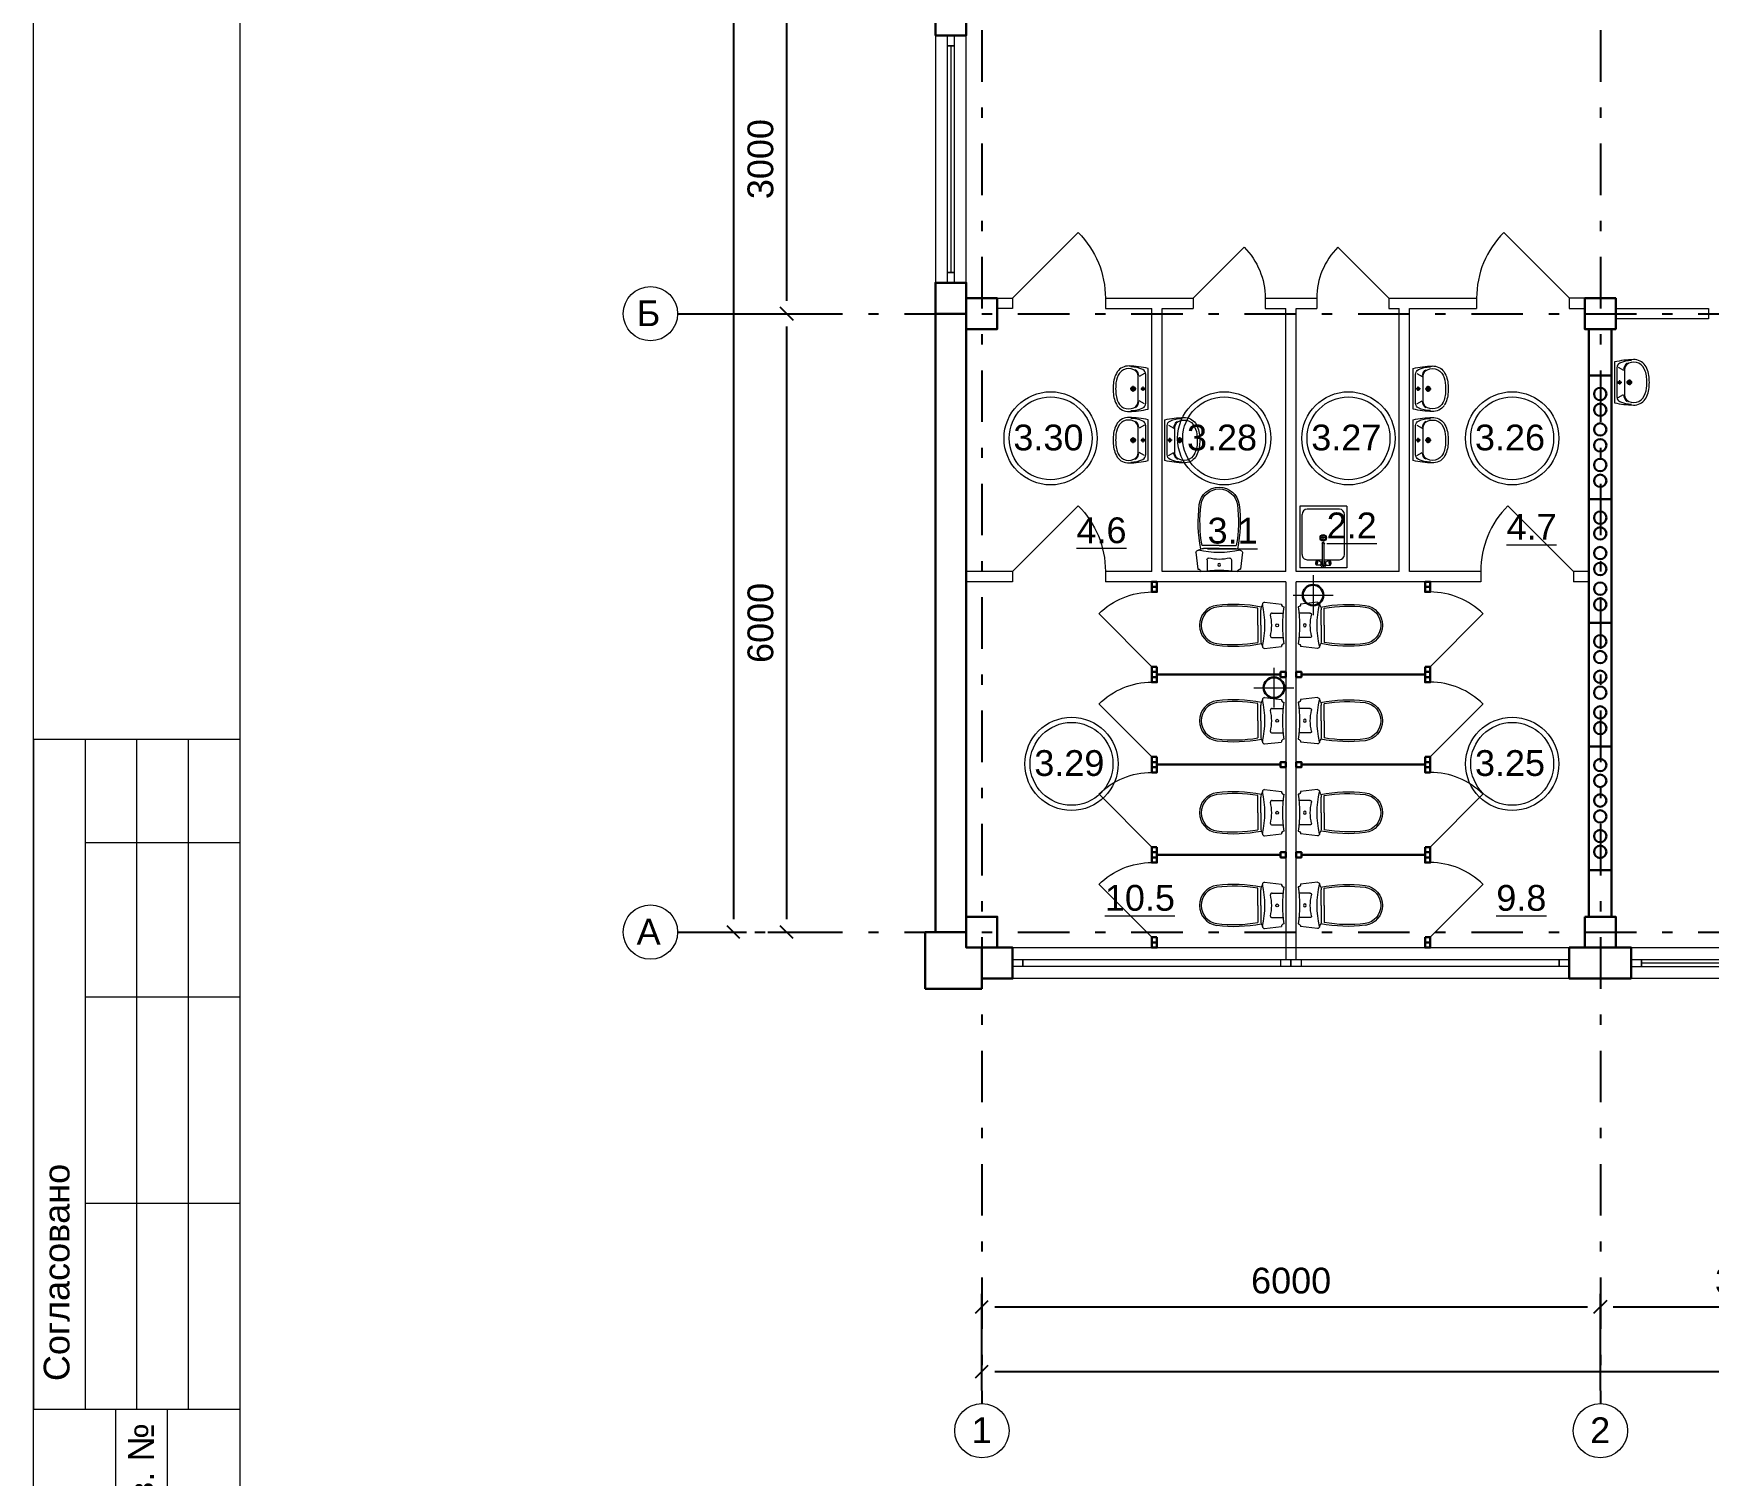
# Model space of a CAD drawing. Header units: metres. Extents: x -306 to 273, y -329 to 512.
# Drawn here: x 183.83 to 200.08, y 383.51 to 397.5 of the extents above; entities that cross this region are included whole.
import ezdxf
from ezdxf.enums import TextEntityAlignment as Align

# ---------------------------------------------------------------- set-up
doc = ezdxf.new("R2010")
doc.units = ezdxf.units.M
doc.header["$MEASUREMENT"] = 0
doc.linetypes.add('( Dashdot )', pattern=[1.001, 0.5, -0.25, 0.001, -0.25])
doc.linetypes.add('DGN Style 4', pattern=[17.066964, 8.528152, -4.264076, 0.01066, -4.264076])
doc.layers.get('DEFPOINTS').update_dxf_attribs({"lineweight": 0})
doc.layers.add('Level 50', color=7, linetype='Continuous', lineweight=0)
doc.layers.add('Level 63', color=7, linetype='Continuous', lineweight=0)
doc.styles.add('Standard_0', font='arial.ttf')
doc.styles.add('Style-Arial', font='arial.ttf')
doc.dimstyles.get("Standard").update_dxf_attribs({"dimtxt": 0.00018, "dimasz": 0.00018, "dimexe": 0.0002, "dimexo": 0.0625, "dimgap": 9e-05, "dimtad": 0, "dimtih": 1, "dimtoh": 1, "dimdec": 4, "dimlfac": 1000, "dimzin": 0, "dimdsep": 46, "dimtxsty": 'Standard_0', "dimcen": 9e-05, "dimadec": 0, "dimazin": 0, "dimtfac": 1, "dimtdec": 4, "dimtofl": 0, "dimtmove": 0, "dimatfit": 0, "dimfxl": 0.01, "dimfxlon": 1, "dimtolj": 1, "dimtzin": 0, "dimarcsym": 0})

# ---------------------------------------------------------------- blocks, each defined once
blk = doc.blocks.new('*U1655')
at = {"color": 7, "linetype": 'Continuous', "lineweight": 30, "flags": 128}
blk.add_lwpolyline([(-0.11, -0.6), (-0.11, 0.6), (0.11, 0.6), (0.11, -0.6), (-0.11, -0.6)], close=True, dxfattribs=at)
at = {"color": 7, "linetype": 'Continuous', "lineweight": 30}
for centre in [(0, 0.421), (0, 0.268), (0, 0.077), (0, -0.077), (0, -0.268), (0, -0.421)]:
    blk.add_circle(centre, 0.06, dxfattribs=at)
blk = doc.blocks.new('*U1657')
at = {"color": 7, "linetype": 'Continuous', "lineweight": 0}
blk.add_line((1.25, 0.001), (-1.25, -0.001), dxfattribs=at)
at = {"color": 7, "linetype": 'Continuous', "lineweight": 13, "flags": 128}
for points in [[(-1.35, 0.034), (-1.25, 0.034), (-1.25, -0.036), (-1.35, -0.036), (-1.35, 0.034)], [(1.25, 0.036), (1.35, 0.036), (1.35, -0.034), (1.25, -0.034), (1.25, 0.036)]]:
    blk.add_lwpolyline(points, close=True, dxfattribs=at)
at = {"color": 7, "linetype": 'Continuous', "lineweight": 0, "flags": 128}
blk.add_lwpolyline([(-1.25, 0.034), (1.25, 0.036), (1.25, -0.034), (-1.25, -0.036), (-1.25, 0.034)], close=True, dxfattribs=at)
blk = doc.blocks.new('_Oblique-1')
at = {"color": 0, "linetype": 'ByBlock', "lineweight": -2}
blk.add_line((0.5, 0.5), (-0.5, -0.5), dxfattribs=at)
blk = doc.blocks.new('*D2302')
at = {"color": 0, "linetype": 'Continuous', "lineweight": -2, "transparency": 16777216}
for p, q in [((193.031, 384.331), (193.031, 384.642)), ((259.031, 384.331), (259.031, 384.642)), ((193.156, 384.517), (258.906, 384.517))]:
    blk.add_line(p, q, dxfattribs=at)
at = {"layer": 'DEFPOINTS', "color": 0, "linetype": 'Continuous', "lineweight": 0, "transparency": 16777216}
for p in [(259.031, 384.517), (193.031, 384.206), (259.031, 384.206)]:
    blk.add_point(p, dxfattribs=at)
at = {"color": 0, "linetype": 'Continuous', "lineweight": -2, "transparency": 16777216, "xscale": 0.125, "yscale": 0.125, "zscale": 0.125, "rotation": 180}
blk.add_blockref('_Oblique-1', (193.031, 384.517), dxfattribs=at)
at = {"color": 0, "linetype": 'Continuous', "lineweight": -2, "transparency": 16777216, "xscale": 0.125, "yscale": 0.125, "zscale": 0.125}
blk.add_blockref('_Oblique-1', (259.031, 384.517), dxfattribs=at)
at = {"color": 0, "linetype": 'Continuous', "lineweight": 0, "transparency": 16777216, "insert": (226.031, 384.769), "char_height": 0.25, "attachment_point": 5, "style": 'Style-Arial'}
blk.add_mtext('\\A1;66000', dxfattribs=at)
blk = doc.blocks.new('*D2304')
at = {"color": 0, "linetype": 'Continuous', "lineweight": -2, "transparency": 16777216}
for p, q in [((190.205, 430.779), (190.747, 430.779)), ((190.622, 430.654), (190.622, 388.904)), ((190.205, 388.779), (190.747, 388.779))]:
    blk.add_line(p, q, dxfattribs=at)
at = {"layer": 'DEFPOINTS', "color": 0, "linetype": 'Continuous', "lineweight": 0, "transparency": 16777216}
for p in [(190.08, 430.779), (190.08, 388.779), (190.622, 388.779)]:
    blk.add_point(p, dxfattribs=at)
at = {"color": 0, "linetype": 'Continuous', "lineweight": -2, "transparency": 16777216, "xscale": 0.125, "yscale": 0.125, "zscale": 0.125}
for p, rotation in [((190.622, 430.779), 90), ((190.622, 388.779), 270)]:
    blk.add_blockref('_Oblique-1', p, dxfattribs=dict(at, rotation=rotation))
at = {"color": 0, "linetype": 'Continuous', "lineweight": 0, "transparency": 16777216, "insert": (190.369, 409.779), "char_height": 0.25, "attachment_point": 5, "rotation": 90, "style": 'Style-Arial'}
blk.add_mtext('\\A1;42000', dxfattribs=at)
blk = doc.blocks.new('*D2300')
at = {"color": 0, "linetype": 'Continuous', "lineweight": -2, "transparency": 16777216}
for p, q in [((193.031, 384.331), (193.031, 385.269)), ((199.031, 384.331), (199.031, 385.269)), ((193.156, 385.144), (198.906, 385.144))]:
    blk.add_line(p, q, dxfattribs=at)
at = {"layer": 'DEFPOINTS', "color": 0, "linetype": 'Continuous', "lineweight": 0, "transparency": 16777216}
for p in [(199.031, 385.144), (193.031, 384.206), (199.031, 384.206)]:
    blk.add_point(p, dxfattribs=at)
at = {"color": 0, "linetype": 'Continuous', "lineweight": -2, "transparency": 16777216, "xscale": 0.125, "yscale": 0.125, "zscale": 0.125, "rotation": 180}
blk.add_blockref('_Oblique-1', (193.031, 385.144), dxfattribs=at)
at = {"color": 0, "linetype": 'Continuous', "lineweight": -2, "transparency": 16777216, "xscale": 0.125, "yscale": 0.125, "zscale": 0.125}
blk.add_blockref('_Oblique-1', (199.031, 385.144), dxfattribs=at)
at = {"color": 0, "linetype": 'Continuous', "lineweight": 0, "transparency": 16777216, "insert": (196.031, 385.397), "char_height": 0.25, "attachment_point": 5, "style": 'Style-Arial'}
blk.add_mtext('\\A1;6000', dxfattribs=at)
blk = doc.blocks.new('ун2')
at = {"color": 252, "lineweight": 13}
for p, q in [((-0.131, -0.114), (-0.131, 0.006)), ((0.131, -0.114), (0.131, 0.006)), ((-0.25, -0.194), (-0.229, -0.012)), ((0.25, -0.194), (0.229, -0.012)), ((0, -0.266), (-0.184, -0.266)), ((0, -0.235), (-0.168, -0.235)), ((0, -0.235), (0.168, -0.235)), ((0, -0.266), (0.184, -0.266))]:
    blk.add_line(p, q, dxfattribs=at)
blk.add_circle((0, -0.058), 0.0157, dxfattribs=at)
for centre, radius, start, end in [((-0.225, 0.014), 0.0259, 262.0147, 1.5137), ((0, 1.373), 1.373, 261.6431, 278.3569), ((0.225, 0.014), 0.0258, 178.1572, 278.1058), ((-0.115, -0.115), 0.0166, 175.2998, 270.088), ((0, -0.594), 0.477, 76.0614, 103.9386), ((0.115, -0.115), 0.0166, 269.912, 4.7002), ((-0.226, -0.192), 0.0242, 185.3126, 270.5398), ((0, -1.267), 1.076, 77.8721, 102.1279), ((1.292, -0.524), 1.518, 168.8327, 186.9654), ((-0.169, -0.152), 0.0829, 229.7034, 270.7895), ((1.29, -0.524), 1.497, 170.087, 187.0749), ((0.169, -0.152), 0.0829, 269.2105, 310.2966), ((-1.29, -0.524), 1.497, 352.9251, 9.913), ((-1.292, -0.524), 1.518, 353.0346, 11.1673), ((0.226, -0.192), 0.0242, 269.4602, 354.6874), ((0, -0.679), 0.217, 187.7539, 269.9084), ((0, -0.679), 0.198, 188.5249, 269.9084), ((0, -0.679), 0.198, 270.0916, 351.4751), ((0, -0.679), 0.217, 270.0916, 352.2461)]:
    blk.add_arc(centre, radius, start, end, dxfattribs=at)
blk = doc.blocks.new('ум9')
at = {"color": 252, "lineweight": 13}
for p, q in [((0.317, 0), (-0.317, 0)), ((-0.237, -0.059), (-0.19, -0.143)), ((0.228, -0.039), (-0.228, -0.039)), ((0.185, -0.156), (-0.171, -0.156)), ((0.046, -0.234), (-0.046, -0.234)), ((0.035, -0.08), (-0.035, -0.08)), ((0, -0.115), (0, -0.045)), ((0, -0.189), (0, -0.28)), ((0.237, -0.059), (0.19, -0.143))]:
    blk.add_line(p, q, dxfattribs=at)
for centre, radius in [((0, -0.234), 0.0351), ((0, -0.08), 0.0221), ((0, -0.234), 0.0221)]:
    blk.add_circle(centre, radius, dxfattribs=at)
for centre, radius, start, end in [((1.163, -0.334), 1.518, 167.3206, 178.6525), ((0.089, -0.267), 0.429, 154.5977, 180.3349), ((-0.317, -0.001), 0.00065, 90, 167.3206), ((-0.135, -0.303), 0.18, 141.0504, 245.2718), ((-0.228, -0.117), 0.078, 90, 154.5977), ((-0.135, -0.303), 0.193, 141.0504, 147.7493), ((-0.181, -0.302), 0.159, 98.7111, 129.9424), ((-0.181, -0.302), 0.146, 86.1548, 129.9424), ((0.181, -0.302), 0.146, 50.0576, 93.8452), ((0.181, -0.302), 0.159, 50.0576, 81.2889), ((0.135, -0.303), 0.18, 294.7282, 38.9496), ((0.228, -0.117), 0.078, 25.4023, 90), ((0.135, -0.303), 0.193, 32.2507, 38.9496), ((-0.089, -0.267), 0.429, 359.6651, 25.4023), ((0.317, -0.001), 0.00065, 12.6794, 90), ((-1.163, -0.334), 1.518, 1.3475, 12.6794), ((-0.135, -0.304), 0.22, 178.312, 234.1043), ((-0.355, -0.298), 0.00065, 358.312, 358.6525), ((-0.035, -0.093), 0.452, 239.6448, 267.5368), ((-0.035, -0.093), 0.413, 244.8898, 267.5368), ((0, 0.104), 0.611, 265.1692, 274.8308), ((0.035, -0.093), 0.413, 272.4632, 300.3552), ((0.035, -0.093), 0.452, 272.4632, 300.3552), ((0.135, -0.304), 0.22, 305.8957, 1.688), ((0.355, -0.298), 0.00065, 181.3475, 181.688), ((0, 0.104), 0.65, 265.1692, 274.8308)]:
    blk.add_arc(centre, radius, start, end, dxfattribs=at)
blk = doc.blocks.new('*U1658')
at = {"color": 7, "linetype": 'Continuous', "lineweight": 0}
blk.add_line((-1.1, 0), (1.1, 0), dxfattribs=at)
at = {"color": 7, "linetype": 'Continuous', "lineweight": 13, "flags": 128}
for points in [[(-1.1, -0.035), (-1.2, -0.035), (-1.2, 0.035), (-1.1, 0.035), (-1.1, -0.035)], [(1.2, -0.035), (1.1, -0.035), (1.1, 0.035), (1.2, 0.035), (1.2, -0.035)]]:
    blk.add_lwpolyline(points, close=True, dxfattribs=at)
at = {"color": 7, "linetype": 'Continuous', "lineweight": 0, "flags": 128}
blk.add_lwpolyline([(-1.1, 0.035), (1.1, 0.035), (1.1, -0.035), (-1.1, -0.035), (-1.1, 0.035)], close=True, dxfattribs=at)
blk = doc.blocks.new('*U1662')
at = {"color": 7, "linetype": 'Continuous', "lineweight": 0, "flags": 128}
blk.add_lwpolyline([(42.05, 29.7), (42.05, -29.7), (-42.05, -29.7), (-42.05, 29.7), (42.05, 29.7)], close=True, dxfattribs=at)
at = {"layer": 'Level 50', "color": 7, "linetype": 'Continuous', "lineweight": 13}
blk.add_line((-40.05, 29.2), (-40.05, -29.2), dxfattribs=at)
at = {"layer": 'Level 63', "color": 7, "linetype": 'Continuous', "lineweight": 13}
for p, q in [((-42.05, -14.2), (-40.05, -14.2)), ((-42.05, -14.2), (-42.05, -20.7)), ((-41.55, -14.2), (-41.55, -20.7)), ((-41.05, -14.2), (-41.05, -20.7)), ((-40.55, -14.2), (-40.55, -20.7)), ((-41.55, -15.2), (-40.05, -15.2)), ((-41.55, -16.7), (-40.05, -16.7)), ((-41.55, -18.7), (-40.05, -18.7)), ((-42.05, -20.7), (-40.05, -20.7)), ((-41.25, -20.7), (-40.05, -20.7)), ((-40.75, -29.2), (-40.75, -20.7))]:
    blk.add_line(p, q, dxfattribs=at)
at = {"layer": 'Level 63', "color": 7, "linetype": 'Continuous', "lineweight": 13, "flags": 128}
blk.add_lwpolyline([(-41.25, -29.2), (-41.25, -20.7)], dxfattribs=at)
at = {"layer": 'Level 63', "color": 7, "linetype": 'Continuous', "lineweight": 0, "style": 'Style-Arial'}
for s, p in [('Согласовано', (-41.826, -19.373)), ('Взам. инв. №', (-41.007, -21.916))]:
    blk.add_text(s, height=0.25002, rotation=90, dxfattribs=at).set_placement(p, align=Align.MIDDLE_CENTER)
blk = doc.blocks.new('*U1860')
at = {"color": 7, "linetype": 'Continuous', "lineweight": 13}
for radius in [0.452, 0.402]:
    blk.add_circle((0, 0), radius, dxfattribs=at)
at = {"color": 7, "linetype": 'Continuous', "lineweight": 13, "style": 'Style-Arial'}
blk.add_text('3.25', height=0.25, dxfattribs=at).set_placement((-0.361, 0.133), align=Align.TOP_LEFT)
blk = doc.blocks.new('*U1861')
at = {"color": 7, "linetype": 'Continuous', "lineweight": 13}
for radius in [0.452, 0.402]:
    blk.add_circle((0, 0), radius, dxfattribs=at)
at = {"color": 7, "linetype": 'Continuous', "lineweight": 13, "style": 'Style-Arial'}
blk.add_text('3.29', height=0.25, dxfattribs=at).set_placement((-0.361, 0.133), align=Align.TOP_LEFT)
blk = doc.blocks.new('*U1862')
at = {"color": 7, "linetype": 'Continuous', "lineweight": 13}
for radius in [0.452, 0.402]:
    blk.add_circle((0, 0), radius, dxfattribs=at)
at = {"color": 7, "linetype": 'Continuous', "lineweight": 13, "style": 'Style-Arial'}
blk.add_text('3.26', height=0.25, dxfattribs=at).set_placement((-0.361, 0.133), align=Align.TOP_LEFT)
blk = doc.blocks.new('*U1863')
at = {"color": 7, "linetype": 'Continuous', "lineweight": 13}
for radius in [0.452, 0.402]:
    blk.add_circle((0, 0), radius, dxfattribs=at)
at = {"color": 7, "linetype": 'Continuous', "lineweight": 13, "style": 'Style-Arial'}
blk.add_text('3.30', height=0.25, dxfattribs=at).set_placement((-0.361, 0.133), align=Align.TOP_LEFT)
blk = doc.blocks.new('*U1864')
at = {"color": 7, "linetype": 'Continuous', "lineweight": 13}
for radius in [0.452, 0.402]:
    blk.add_circle((0, 0), radius, dxfattribs=at)
at = {"color": 7, "linetype": 'Continuous', "lineweight": 13, "style": 'Style-Arial'}
blk.add_text('3.28', height=0.25, dxfattribs=at).set_placement((-0.361, 0.133), align=Align.TOP_LEFT)
blk = doc.blocks.new('*U1865')
at = {"color": 7, "linetype": 'Continuous', "lineweight": 13}
for radius in [0.452, 0.402]:
    blk.add_circle((0, 0), radius, dxfattribs=at)
at = {"color": 7, "linetype": 'Continuous', "lineweight": 13, "style": 'Style-Arial'}
blk.add_text('3.27', height=0.25, dxfattribs=at).set_placement((-0.361, 0.133), align=Align.TOP_LEFT)
blk = doc.blocks.new('*U1893')
at = {"color": 7, "linetype": 'DGN Style 4', "lineweight": 0}
for p, q in [((0, 0.194), (0, -0.193)), ((-0.194, 0), (0.194, 0))]:
    blk.add_line(p, q, dxfattribs=at)
at = {"color": 92, "linetype": 'Continuous', "lineweight": 30}
blk.add_circle((0, 0), 0.1, dxfattribs=at)
blk = doc.blocks.new('*U1892')
at = {"color": 252, "linetype": 'Continuous', "lineweight": 13}
for p, q in [((-0.906, 1.162), (-0.394, 1.675)), ((-0.906, 0.287), (-0.394, 0.8)), ((-0.906, -0.588), (-0.394, -0.075)), ((-0.906, -1.463), (-0.394, -0.95))]:
    blk.add_line(p, q, dxfattribs=at)
at = {"color": 252, "linetype": 'Continuous', "lineweight": 30}
for p, q in [((-0.344, 0.875), (0.856, 0.875)), ((-0.344, 0), (0.856, 0)), ((-0.344, -0.875), (0.856, -0.875))]:
    blk.add_line(p, q, dxfattribs=at)
at = {"color": 252, "linetype": 'Continuous', "lineweight": 30, "flags": 128}
for points in [[(-0.344, 1.725), (-0.344, 1.775), (-0.394, 1.775), (-0.394, 1.725), (-0.344, 1.725)], [(-0.344, 1.675), (-0.344, 1.725), (-0.394, 1.725), (-0.394, 1.675), (-0.344, 1.675)], [(-0.344, 0.9), (-0.344, 0.95), (-0.394, 0.95), (-0.394, 0.9), (-0.344, 0.9)], [(-0.344, 0.85), (-0.344, 0.9), (-0.394, 0.9), (-0.394, 0.85), (-0.344, 0.85)], [(-0.344, 0.8), (-0.344, 0.85), (-0.394, 0.85), (-0.394, 0.8), (-0.344, 0.8)], [(0.906, 0.85), (0.906, 0.9), (0.856, 0.9), (0.856, 0.85), (0.906, 0.85)], [(-0.344, 0.025), (-0.344, 0.075), (-0.394, 0.075), (-0.394, 0.025), (-0.344, 0.025)], [(-0.344, -0.025), (-0.344, 0.025), (-0.394, 0.025), (-0.394, -0.025), (-0.344, -0.025)], [(0.906, -0.025), (0.906, 0.025), (0.856, 0.025), (0.856, -0.025), (0.906, -0.025)], [(-0.344, -0.075), (-0.344, -0.025), (-0.394, -0.025), (-0.394, -0.075), (-0.344, -0.075)], [(-0.344, -0.85), (-0.344, -0.8), (-0.394, -0.8), (-0.394, -0.85), (-0.344, -0.85)], [(-0.344, -0.9), (-0.344, -0.85), (-0.394, -0.85), (-0.394, -0.9), (-0.344, -0.9)], [(-0.344, -0.95), (-0.344, -0.9), (-0.394, -0.9), (-0.394, -0.95), (-0.344, -0.95)], [(0.906, -0.9), (0.906, -0.85), (0.856, -0.85), (0.856, -0.9), (0.906, -0.9)], [(-0.344, -1.725), (-0.344, -1.675), (-0.394, -1.675), (-0.394, -1.725), (-0.344, -1.725)], [(-0.344, -1.775), (-0.344, -1.725), (-0.394, -1.725), (-0.394, -1.775), (-0.344, -1.775)]]:
    blk.add_lwpolyline(points, close=True, dxfattribs=at)
at = {"color": 252, "linetype": 'Continuous', "lineweight": 0}
for centre in [(-0.394, 1.675), (-0.394, 0.8), (-0.394, -0.075), (-0.394, -0.95)]:
    blk.add_arc(centre, 0.725, 225, 270, dxfattribs=at)
blk = doc.blocks.new('*U1891')
at = {"color": 7, "linetype": 'Continuous', "lineweight": 13}
blk.add_line((-0.35, 0.247), (0.145, -0.247), dxfattribs=at)
at = {"color": 7, "linetype": 'Continuous', "lineweight": 0}
blk.add_arc((-0.35, 0.247), 0.7, 315, 0, dxfattribs=at)
blk = doc.blocks.new('*U1889')
at = {"color": 7, "linetype": 'Continuous', "lineweight": 13}
blk.add_line((-0.45, 0.318), (0.186, -0.318), dxfattribs=at)
at = {"color": 7, "linetype": 'Continuous', "lineweight": 0}
blk.add_arc((-0.45, 0.318), 0.9, 315, 360, dxfattribs=at)
blk = doc.blocks.new('*U1895')
at = {"color": 252, "linetype": 'Continuous', "lineweight": 13}
for p, q in [((-0.3, 0.229), (-0.3, -0.228)), ((-0.3, 0.229), (0.3, 0.229)), ((0.17, 0.206), (-0.22, 0.206)), ((0.3, 0.229), (0.3, -0.228)), ((-0.27, 0.156), (-0.27, -0.156)), ((0.039, 0), (-0.024, 0)), ((0.008, 0.023), (0.008, -0.023)), ((0.051, 0.003), (0.054, 0.007)), ((0.051, -0.002), (0.051, 0.003)), ((0.059, 0.009), (0.054, 0.007)), ((0.055, 0.004), (0.059, 0.009)), ((0.055, -0.003), (0.055, 0.004)), ((0.057, 0.003), (0.06, 0.007)), ((0.057, -0.002), (0.057, 0.003)), ((0.059, 0.009), (0.064, 0.011)), ((0.06, 0.007), (0.064, 0.009)), ((0.064, 0.011), (0.07, 0.009)), ((0.265, 0.009), (0.064, 0.009)), ((0.22, 0.009), (0.22, 0.156)), ((0.224, 0.059), (0.228, 0.064)), ((0.224, 0.059), (0.224, 0.056)), ((0.224, 0.056), (0.225, 0.054)), ((0.243, 0.022), (0.224, 0.056)), ((0.225, 0.054), (0.229, 0.053)), ((0.228, 0.064), (0.227, 0.062)), ((0.227, 0.062), (0.229, 0.061)), ((0.23, 0.067), (0.228, 0.064)), ((0.229, 0.061), (0.232, 0.06)), ((0.229, 0.053), (0.235, 0.053)), ((0.234, 0.069), (0.23, 0.067)), ((0.232, 0.06), (0.236, 0.06)), ((0.239, 0.072), (0.234, 0.069)), ((0.235, 0.053), (0.242, 0.054)), ((0.236, 0.06), (0.242, 0.06)), ((0.242, 0.017), (0.238, 0.009)), ((0.238, 0.009), (0.238, 0.009)), ((0.245, 0.074), (0.239, 0.072)), ((0.242, 0.06), (0.248, 0.062)), ((0.242, 0.054), (0.25, 0.055)), ((0.246, 0.021), (0.242, 0.017)), ((0.243, 0.022), (0.244, 0.021)), ((0.244, 0.021), (0.247, 0.02)), ((0.251, 0.075), (0.245, 0.074)), ((0.249, 0.013), (0.247, 0.02)), ((0.247, 0.02), (0.25, 0.02)), ((0.248, 0.062), (0.254, 0.063)), ((0.25, 0.055), (0.257, 0.058)), ((0.25, 0.02), (0.254, 0.021)), ((0.257, 0.075), (0.251, 0.075)), ((0.256, 0.013), (0.253, 0.009)), ((0.254, 0.063), (0.259, 0.066)), ((0.254, 0.021), (0.259, 0.022)), ((0.265, 0.015), (0.256, 0.013)), ((0.261, 0.075), (0.257, 0.075)), ((0.257, 0.058), (0.264, 0.061)), ((0.259, 0.066), (0.263, 0.068)), ((0.259, 0.022), (0.263, 0.023)), ((0.265, 0.01), (0.26, 0.009)), ((0.264, 0.074), (0.261, 0.075)), ((0.263, 0.068), (0.265, 0.071)), ((0.263, 0.023), (0.267, 0.025)), ((0.266, 0.073), (0.264, 0.074)), ((0.27, 0.071), (0.264, 0.074)), ((0.264, 0.061), (0.268, 0.064)), ((0.265, 0.071), (0.266, 0.073)), ((0.273, 0.013), (0.265, 0.015)), ((0.27, 0.009), (0.265, 0.01)), ((0.27, 0.007), (0.265, 0.009)), ((0.267, 0.025), (0.27, 0.027)), ((0.268, 0.064), (0.271, 0.067)), ((0.272, 0.069), (0.27, 0.071)), ((0.27, 0.027), (0.272, 0.029)), ((0.272, 0.019), (0.27, 0.027)), ((0.274, 0.004), (0.27, 0.009)), ((0.273, 0.003), (0.27, 0.007)), ((0.271, 0.067), (0.272, 0.069)), ((0.273, 0.027), (0.271, 0.027)), ((0.272, 0.03), (0.272, 0.069)), ((0.272, 0.029), (0.272, 0.03)), ((0.281, 0.023), (0.273, 0.027)), ((0.279, 0.005), (0.273, 0.013)), ((0.273, -0.002), (0.273, 0.003)), ((0.274, -0.003), (0.274, 0.004)), ((0.279, -0.004), (0.279, 0.005)), ((0.287, 0.017), (0.281, 0.023)), ((0.291, 0.009), (0.287, 0.017)), ((0.293, 0), (0.291, 0.009)), ((0.291, -0.008), (0.293, 0)), ((0.054, -0.006), (0.051, -0.002)), ((0.059, -0.008), (0.054, -0.006)), ((0.059, -0.008), (0.055, -0.003)), ((0.06, -0.006), (0.057, -0.002)), ((0.064, -0.01), (0.059, -0.008)), ((0.064, -0.008), (0.06, -0.006)), ((0.265, -0.008), (0.064, -0.008)), ((0.07, -0.008), (0.064, -0.01)), ((0.22, -0.156), (0.22, -0.008)), ((0.243, -0.021), (0.224, -0.056)), ((0.225, -0.054), (0.224, -0.056)), ((0.224, -0.056), (0.224, -0.058)), ((0.224, -0.058), (0.228, -0.064)), ((0.229, -0.052), (0.225, -0.054)), ((0.229, -0.06), (0.227, -0.061)), ((0.227, -0.061), (0.228, -0.064)), ((0.228, -0.064), (0.23, -0.066)), ((0.235, -0.052), (0.229, -0.052)), ((0.232, -0.059), (0.229, -0.06)), ((0.23, -0.066), (0.234, -0.068)), ((0.234, -0.068), (0.239, -0.071)), ((0.242, -0.053), (0.235, -0.052)), ((0.242, -0.059), (0.236, -0.059)), ((0.238, -0.008), (0.238, -0.008)), ((0.238, -0.008), (0.242, -0.016)), ((0.239, -0.071), (0.245, -0.073)), ((0.242, -0.016), (0.246, -0.02)), ((0.25, -0.055), (0.242, -0.053)), ((0.248, -0.061), (0.242, -0.059)), ((0.244, -0.02), (0.243, -0.021)), ((0.247, -0.019), (0.244, -0.02)), ((0.245, -0.073), (0.251, -0.074)), ((0.249, -0.012), (0.247, -0.019)), ((0.25, -0.019), (0.247, -0.019)), ((0.254, -0.063), (0.248, -0.061)), ((0.254, -0.02), (0.25, -0.019)), ((0.257, -0.057), (0.25, -0.055)), ((0.251, -0.074), (0.257, -0.074)), ((0.253, -0.008), (0.256, -0.012)), ((0.259, -0.021), (0.254, -0.02)), ((0.259, -0.065), (0.254, -0.063)), ((0.256, -0.012), (0.265, -0.015)), ((0.264, -0.06), (0.257, -0.057)), ((0.257, -0.074), (0.261, -0.074)), ((0.263, -0.022), (0.259, -0.021)), ((0.263, -0.067), (0.259, -0.065)), ((0.26, -0.008), (0.265, -0.01)), ((0.261, -0.074), (0.264, -0.073)), ((0.267, -0.024), (0.263, -0.022)), ((0.265, -0.07), (0.263, -0.067)), ((0.268, -0.063), (0.264, -0.06)), ((0.27, -0.07), (0.264, -0.073)), ((0.264, -0.073), (0.266, -0.072)), ((0.265, -0.008), (0.27, -0.006)), ((0.265, -0.01), (0.27, -0.008)), ((0.265, -0.015), (0.273, -0.012)), ((0.266, -0.072), (0.265, -0.07)), ((0.27, -0.026), (0.267, -0.024)), ((0.271, -0.066), (0.268, -0.063)), ((0.27, -0.006), (0.273, -0.002)), ((0.27, -0.008), (0.274, -0.003)), ((0.272, -0.018), (0.27, -0.026)), ((0.272, -0.028), (0.27, -0.026)), ((0.27, -0.07), (0.272, -0.068)), ((0.271, -0.027), (0.273, -0.026)), ((0.272, -0.068), (0.271, -0.066)), ((0.272, -0.029), (0.272, -0.028)), ((0.272, -0.029), (0.272, -0.068)), ((0.273, -0.012), (0.279, -0.004)), ((0.273, -0.026), (0.281, -0.022)), ((0.281, -0.022), (0.287, -0.016)), ((0.287, -0.016), (0.291, -0.008)), ((-0.3, -0.228), (0.3, -0.228)), ((0.17, -0.206), (-0.22, -0.206))]:
    blk.add_line(p, q, dxfattribs=at)
for radius in [0.0317, 0.0226]:
    blk.add_circle((0.008, 0), radius, dxfattribs=at)
for centre, radius, start, end in [((-0.22, 0.156), 0.05, 90, 180), ((0.17, 0.156), 0.05, 0, 90), ((-0.22, -0.156), 0.05, 180, 270), ((0.17, -0.156), 0.05, 270, 0), ((0.234, -0.086), 0.0272, 85.1439, 94.8561)]:
    blk.add_arc(centre, radius, start, end, dxfattribs=at)
blk = doc.blocks.new('*D2518')
at = {"color": 0, "linetype": 'Continuous', "lineweight": -2, "transparency": 16777216}
for p, q in [((190.455, 397.779), (191.262, 397.779)), ((191.137, 397.654), (191.137, 394.904)), ((190.205, 394.779), (191.262, 394.779))]:
    blk.add_line(p, q, dxfattribs=at)
at = {"layer": 'DEFPOINTS', "color": 0, "linetype": 'Continuous', "lineweight": 0, "transparency": 16777216}
for p in [(190.33, 397.779), (190.08, 394.779), (191.137, 394.779)]:
    blk.add_point(p, dxfattribs=at)
at = {"color": 0, "linetype": 'Continuous', "lineweight": -2, "transparency": 16777216, "xscale": 0.125, "yscale": 0.125, "zscale": 0.125}
for p, rotation in [((191.137, 397.779), 90), ((191.137, 394.779), 270)]:
    blk.add_blockref('_Oblique-1', p, dxfattribs=dict(at, rotation=rotation))
at = {"color": 0, "linetype": 'Continuous', "lineweight": 0, "transparency": 16777216, "insert": (190.884, 396.279), "char_height": 0.25, "attachment_point": 5, "rotation": 90, "style": 'Style-Arial'}
blk.add_mtext('\\A1;3000', dxfattribs=at)
blk = doc.blocks.new('*D2519')
at = {"color": 0, "linetype": 'Continuous', "lineweight": -2, "transparency": 16777216}
for p, q in [((190.205, 394.779), (191.262, 394.779)), ((191.137, 394.654), (191.137, 388.904)), ((190.955, 388.779), (191.262, 388.779))]:
    blk.add_line(p, q, dxfattribs=at)
at = {"layer": 'DEFPOINTS', "color": 0, "linetype": 'Continuous', "lineweight": 0, "transparency": 16777216}
for p in [(190.08, 394.779), (190.83, 388.779), (191.137, 388.779)]:
    blk.add_point(p, dxfattribs=at)
at = {"color": 0, "linetype": 'Continuous', "lineweight": -2, "transparency": 16777216, "xscale": 0.125, "yscale": 0.125, "zscale": 0.125}
for p, rotation in [((191.137, 394.779), 90), ((191.137, 388.779), 270)]:
    blk.add_blockref('_Oblique-1', p, dxfattribs=dict(at, rotation=rotation))
at = {"color": 0, "linetype": 'Continuous', "lineweight": 0, "transparency": 16777216, "insert": (190.884, 391.779), "char_height": 0.25, "attachment_point": 5, "rotation": 90, "style": 'Style-Arial'}
blk.add_mtext('\\A1;6000', dxfattribs=at)
blk = doc.blocks.new('*D2537')
at = {"color": 0, "linetype": 'Continuous', "lineweight": -2, "transparency": 16777216}
for p, q in [((199.031, 384.331), (199.031, 385.269)), ((202.031, 384.331), (202.031, 385.269)), ((199.156, 385.144), (201.906, 385.144))]:
    blk.add_line(p, q, dxfattribs=at)
at = {"layer": 'DEFPOINTS', "color": 0, "linetype": 'Continuous', "lineweight": 0, "transparency": 16777216}
for p in [(202.031, 385.144), (199.031, 384.206), (202.031, 384.206)]:
    blk.add_point(p, dxfattribs=at)
at = {"color": 0, "linetype": 'Continuous', "lineweight": -2, "transparency": 16777216, "xscale": 0.125, "yscale": 0.125, "zscale": 0.125, "rotation": 180}
blk.add_blockref('_Oblique-1', (199.031, 385.144), dxfattribs=at)
at = {"color": 0, "linetype": 'Continuous', "lineweight": -2, "transparency": 16777216, "xscale": 0.125, "yscale": 0.125, "zscale": 0.125}
blk.add_blockref('_Oblique-1', (202.031, 385.144), dxfattribs=at)
at = {"color": 0, "linetype": 'Continuous', "lineweight": 0, "transparency": 16777216, "insert": (200.531, 385.397), "char_height": 0.25, "attachment_point": 5, "style": 'Style-Arial'}
blk.add_mtext('\\A1;3000', dxfattribs=at)

msp = doc.modelspace()

# ---------------------------------------------------------------- linework, layer by layer
at = {"color": 1, "linetype": '( Dashdot )'}
for p, q in [((193.03122933, 432.72924535), (193.03122933, 384.20583039)), ((199.03122933, 432.72924535), (199.03122933, 384.20583039)), ((190.07964142, 394.77924535), (261.97964142, 394.77924535)), ((190.07964142, 388.77924535), (261.97964142, 388.77924535))]:
    msp.add_line(p, q, dxfattribs=at)
at = {"color": 7, "linetype": 'Continuous', "lineweight": 13}
for p, q in [((194.22964142, 394.92924535), (195.07964142, 394.92924535)), ((194.22964142, 394.92924535), (194.22964142, 394.82924535)), ((195.07964142, 394.92924535), (195.07964142, 394.82924535)), ((195.77964142, 394.92924535), (196.27964142, 394.92924535)), ((195.77964142, 394.92924535), (195.77964142, 394.82924535)), ((196.27964142, 394.92924535), (196.27964142, 394.82924535)), ((196.97964142, 394.92924535), (197.82964142, 394.92924535)), ((196.97964142, 394.92924535), (196.97964142, 394.82924535)), ((197.82964142, 394.92924535), (197.82964142, 394.82924535)), ((194.22964142, 394.82924535), (194.67964142, 394.82924535)), ((194.67964142, 392.27924535), (194.67964142, 394.82924535)), ((194.77964142, 392.27924535), (194.77964142, 394.82924535)), ((194.77964142, 394.82924535), (195.07964142, 394.82924535)), ((195.77964142, 394.82924535), (195.97964142, 394.82924535)), ((195.97964142, 392.27924535), (195.97964142, 394.82924535)), ((196.07964142, 394.82924535), (196.27964142, 394.82924535)), ((196.07964142, 392.27924535), (196.07964142, 394.82924535)), ((196.97964142, 394.82924535), (197.07964142, 394.82924535)), ((197.07964142, 392.27924535), (197.07964142, 394.82924535)), ((197.17964142, 392.27924535), (197.17964142, 394.82924535)), ((197.17964142, 394.82924535), (197.82964142, 394.82924535)), ((200.07964142, 394.82924535), (200.07964142, 394.72924535)), ((193.32964142, 392.27924535), (192.87964142, 392.27924535)), ((193.32964142, 392.27924535), (193.32964142, 392.17924535)), ((194.22964142, 392.27924535), (194.22964142, 392.17924535)), ((194.67964142, 392.27924535), (194.22964142, 392.27924535)), ((195.97964142, 392.27924535), (194.77964142, 392.27924535)), ((197.07964142, 392.27924535), (196.07964142, 392.27924535)), ((197.86964142, 392.27924535), (197.17964142, 392.27924535)), ((197.86964142, 392.27924535), (197.86964142, 392.17924535)), ((198.91964142, 392.27924535), (198.76964142, 392.27924535)), ((198.76964142, 392.27924535), (198.76964142, 392.17924535)), ((193.32964142, 392.17924535), (192.87964142, 392.17924535)), ((195.97964142, 392.17924535), (194.22964142, 392.17924535)), ((197.86964142, 392.17924535), (196.07964142, 392.17924535)), ((198.91964142, 392.17924535), (198.76964142, 392.17924535))]:
    msp.add_line(p, q, dxfattribs=at)
at = {"color": 7, "linetype": 'Continuous', "lineweight": 30}
for p, q in [((192.57964142, 388.77924535), (192.47964142, 388.77924535)), ((192.47964142, 388.77924535), (192.47964142, 388.22924535)), ((193.02964142, 388.22924535), (192.47964142, 388.22924535)), ((193.02964142, 388.32924535), (193.02964142, 388.22924535))]:
    msp.add_line(p, q, dxfattribs=at)
at = {"color": 7, "linetype": 'Continuous', "lineweight": 30, "flags": 128}
for points in [[(192.57964142, 397.47924535), (192.57964142, 398.07924535), (192.87964142, 398.07924535), (192.87964142, 397.47924535), (192.57964142, 397.47924535)], [(192.57964142, 394.77924535), (192.87964142, 394.77924535), (192.87964142, 395.07924535), (192.57964142, 395.07924535), (192.57964142, 394.77924535)], [(192.87964142, 394.92924535), (192.87964142, 394.62924535), (193.17964142, 394.62924535), (193.17964142, 394.92924535), (192.87964142, 394.92924535)], [(198.87964142, 394.92924535), (198.87964142, 394.62924535), (199.17964142, 394.62924535), (199.17964142, 394.92924535), (198.87964142, 394.92924535)], [(192.57964142, 388.77924535), (192.57964142, 394.77924535), (192.87964142, 394.77924535), (192.87964142, 388.77924535), (192.57964142, 388.77924535)], [(198.91964142, 394.17924535), (199.13964142, 394.17924535), (199.13964142, 394.62924535), (198.91964142, 394.62924535), (198.91964142, 394.17924535)], [(198.91964142, 389.37924535), (199.13964142, 389.37924535), (199.13964142, 388.92924535), (198.91964142, 388.92924535), (198.91964142, 389.37924535)], [(192.87964142, 388.92924535), (192.87964142, 388.62924535), (193.17964142, 388.62924535), (193.17964142, 388.92924535), (192.87964142, 388.92924535)], [(198.87964142, 388.92924535), (198.87964142, 388.62924535), (199.17964142, 388.62924535), (199.17964142, 388.92924535), (198.87964142, 388.92924535)], [(193.02964142, 388.32924535), (193.32964142, 388.32924535), (193.32964142, 388.62924535), (193.02964142, 388.62924535), (193.02964142, 388.32924535)], [(199.32964142, 388.32924535), (198.72964142, 388.32924535), (198.72964142, 388.62924535), (199.32964142, 388.62924535), (199.32964142, 388.32924535)]]:
    msp.add_lwpolyline(points, close=True, dxfattribs=at)
at = {"color": 7, "linetype": 'Continuous', "lineweight": 0, "flags": 128}
for points in [[(192.57964142, 397.47924535), (192.57964142, 395.07924535), (192.87964142, 395.07924535), (192.87964142, 397.47924535), (192.57964142, 397.47924535)], [(193.32964142, 388.62924535), (198.72964142, 388.62924535), (198.72964142, 388.32924535), (193.32964142, 388.32924535), (193.32964142, 388.62924535)], [(193.42964142, 388.51424535), (198.62964142, 388.51424535), (198.62964142, 388.44424535), (193.42964142, 388.44424535), (193.42964142, 388.51424535)], [(199.32964142, 388.62924535), (204.72964142, 388.62924535), (204.72964142, 388.32924535), (199.32964142, 388.32924535), (199.32964142, 388.62924535)]]:
    msp.add_lwpolyline(points, close=True, dxfattribs=at)
at = {"color": 7, "linetype": 'Continuous', "lineweight": 13, "flags": 128}
for points in [[(193.32964142, 394.92924535), (193.32964142, 394.82924535), (193.17964142, 394.82924535), (193.17964142, 394.92924535), (193.32964142, 394.92924535)], [(198.72964142, 394.92924535), (198.72964142, 394.82924535), (198.87964142, 394.82924535), (198.87964142, 394.92924535), (198.72964142, 394.92924535)], [(193.32964142, 388.51424535), (193.42964142, 388.51424535), (193.42964142, 388.44424535), (193.32964142, 388.44424535), (193.32964142, 388.51424535)], [(195.92964142, 388.51424535), (196.02964142, 388.51424535), (196.02964142, 388.44424535), (195.92964142, 388.44424535), (195.92964142, 388.51424535)], [(196.02964142, 388.51424535), (196.12964142, 388.51424535), (196.12964142, 388.44424535), (196.02964142, 388.44424535), (196.02964142, 388.51424535)], [(198.62964142, 388.51424535), (198.72964142, 388.51424535), (198.72964142, 388.44424535), (198.62964142, 388.44424535), (198.62964142, 388.51424535)]]:
    msp.add_lwpolyline(points, close=True, dxfattribs=at)
for points in [[(200.07964142, 394.72924535), (199.17964142, 394.72924535), (199.17964142, 394.82924535), (200.07964142, 394.82924535)], [(195.97964142, 392.17924535), (195.97964142, 388.51424535)], [(196.07964142, 388.51424535), (196.07964142, 392.17924535)]]:
    msp.add_lwpolyline(points, dxfattribs=at)
at = {"color": 7, "linetype": 'Continuous', "lineweight": 13}
for centre in [(189.81628597, 394.77924535), (189.81628597, 388.77924535), (193.03122933, 383.94247495), (199.03122933, 383.94247495)]:
    msp.add_circle(centre, 0.26335544, dxfattribs=at)

# ---------------------------------------------------------------- block references
at = {"color": 7, "linetype": 'Continuous', "lineweight": 13, "extrusion": (0, 0, -1)}
for name, p, rotation in [('*U1658', (-192.72960046, 396.27929196), 270), ('*U1889', (-193.77960505, 395.24742275), 180), ('*U1889', (-193.77960505, 392.59742275), 180)]:
    msp.add_blockref(name, p, dxfattribs=dict(at, rotation=rotation))
at = {"color": 7, "linetype": 'Continuous', "lineweight": 13, "rotation": 180}
for p in [(198.27967778, 395.24742275), (198.31967778, 392.59742275)]:
    msp.add_blockref('*U1889', p, dxfattribs=at)
at = {"color": 7, "linetype": 'Continuous', "lineweight": 0, "extrusion": (0, 0, -1), "rotation": 180}
msp.add_blockref('*U1891', (-195.42960505, 395.17672275), dxfattribs=at)
at = {"color": 7, "linetype": 'Continuous', "lineweight": 0, "rotation": 180}
msp.add_blockref('*U1891', (196.62967778, 395.17672275), dxfattribs=at)
at = {"color": 252, "lineweight": 13}
for name, p, xscale, yscale, zscale, rotation in [('ум9', (194.64424507, 394.0509551), 0.622159090909089, 0.622159090909089, 0.622159090909089, 270), ('ум9', (199.16623126, 394.1132036), 0.6221590909090893, 0.6221590909090893, 0.6221590909090893, 90), ('ум9', (194.64424507, 393.55176085), 0.622159090909089, 0.622159090909089, 0.622159090909089, 270), ('ун2', (195.94764676, 391.75576574), 0.9, 0.9, 0.9, 270), ('ун2', (195.94764676, 390.82988182), 0.9, 0.9, 0.9, 270), ('ун2', (195.94764676, 389.93789714), 0.9, 0.9, 0.9, 270), ('ун2', (195.94764676, 389.03861108), 0.9, 0.9, 0.9, 270)]:
    msp.add_blockref(name, p, dxfattribs=dict(at, xscale=xscale, yscale=yscale, zscale=zscale, rotation=rotation))
at = {"color": 252, "lineweight": 13, "extrusion": (0, 0, -1)}
for name, p, xscale, yscale, zscale, rotation in [('ум9', (-197.21438889, 394.0509551), 0.622159090909089, 0.622159090909089, 0.622159090909089, 270), ('ум9', (-194.80446692, 393.55176085), 0.622159090909089, 0.622159090909089, 0.622159090909089, 270), ('ум9', (-197.21438889, 393.55176085), 0.622159090909089, 0.622159090909089, 0.622159090909089, 270), ('ун2', (-195.33309611, 392.29018809), 0.9, 0.9, 0.9, 180), ('ун2', (-196.11163608, 391.75576574), 0.9, 0.9, 0.9, 270), ('ун2', (-196.11163608, 390.82988182), 0.9, 0.9, 0.9, 270), ('ун2', (-196.11163608, 389.93789714), 0.9, 0.9, 0.9, 270), ('ун2', (-196.11163608, 389.03861108), 0.9, 0.9, 0.9, 270)]:
    msp.add_blockref(name, p, dxfattribs=dict(at, xscale=xscale, yscale=yscale, zscale=zscale, rotation=rotation))
at = {"color": 7, "linetype": 'Continuous', "lineweight": 30}
for p in [(199.02959481, 393.57928631), (199.02959481, 392.37928631), (199.02959481, 391.17928631), (199.02959481, 389.97928631)]:
    msp.add_blockref('*U1655', p, dxfattribs=at)
at = {"color": 7, "linetype": 'Continuous', "lineweight": 13}
for name, p in [('*U1863', (193.69775836, 393.57009114)), ('*U1864', (195.38181642, 393.57009114)), ('*U1865', (196.58724745, 393.57009114)), ('*U1862', (198.17533748, 393.57009114)), ('*U1861', (193.90061567, 390.41169847)), ('*U1860', (198.17533748, 390.41169847)), ('*U1657', (200.67959481, 388.47818631))]:
    msp.add_blockref(name, p, dxfattribs=at)
at = {"color": 252, "linetype": 'Continuous', "lineweight": 13, "rotation": 270}
msp.add_blockref('*U1895', (196.3426892, 392.61252472), dxfattribs=at)
at = {"color": 92, "linetype": 'Continuous', "lineweight": 30}
for p in [(196.24333888, 392.04895522), (195.86439552, 391.15089815)]:
    msp.add_blockref('*U1893', p, dxfattribs=at)
at = {"color": 252, "linetype": 'Continuous', "lineweight": 30, "extrusion": (0, 0, -1), "rotation": 180}
msp.add_blockref('*U1892', (-195.07330505, 390.40422275), dxfattribs=at)
at = {"color": 252, "linetype": 'Continuous', "lineweight": 30, "rotation": 180}
msp.add_blockref('*U1892', (196.98597778, 390.40422275), dxfattribs=at)
at = {"layer": 'Level 50', "color": 7, "linetype": 'Continuous', "lineweight": 13}
msp.add_blockref('*U1662', (225.88121738, 404.85030608), dxfattribs=at)

# ---------------------------------------------------------------- texts
at = {"color": 7, "linetype": 'Continuous', "lineweight": 30, "style": 'Style-Arial'}
for s, p in [('Б', (189.68219446, 394.90850798)), ('А', (189.68219446, 388.90850798)), ('1', (192.93153651, 384.07173758)), ('2', (198.93153651, 384.07173758))]:
    msp.add_text(s, height=0.25, dxfattribs=at).set_placement(p, align=Align.TOP_LEFT)
at = {"color": 7, "linetype": 'Continuous', "lineweight": 13, "style": 'Style-Arial'}
for s, p in [('%%u4.6%%U', (193.94857895, 392.80284043)), ('%%u3.1%%U', (195.22040464, 392.79929847)), ('%%u2.2%%U', (196.3757689, 392.85008551)), ('%%u4.7%%U', (198.12111939, 392.83606905)), ('%%u10.5%%U', (194.22430728, 389.23715278)), ('%%u9.8%%U', (198.02137716, 389.23649361))]:
    msp.add_text(s, height=0.25, dxfattribs=at).set_placement(p, align=Align.TOP_LEFT)

# ---------------------------------------------------------------- dimensions: what is measured, and where the dimension line sits
at = {"color": 5, "linetype": 'Continuous', "lineweight": 0}
for base, p1, p2, picture, middle in [((190.62189579, 388.77924535), (190.07964142, 430.77924535), (190.07964142, 388.77924535), '*D2304', (190.36925254, 409.77924535)), ((191.13713626, 394.77924535), (190.32964142, 397.77924535), (190.07964142, 394.77924535), '*D2518', (190.88440775, 396.27924535)), ((191.13713626, 388.77924535), (190.07964142, 394.77924535), (190.82964142, 388.77924535), '*D2519', (190.88449301, 391.77924535))]:
    dim = msp.add_linear_dim(base=base, p1=p1, p2=p2, angle=270, dimstyle='Standard', override={"dimtxt": 0.25, "dimasz": 0.125, "dimexe": 0.125, "dimexo": 0.125, "dimgap": 0.125, "dimtad": 1, "dimtih": 0, "dimtoh": 0, "dimzin": 11, "dimtxsty": 'Style-Arial', "dimblk": '_Oblique-1', "dimfxlon": 0, "dimfrac": 2, "dimtzin": 11}, dxfattribs=at)
    dim.commit()
    dim.dimension.update_dxf_attribs({"geometry": picture, "text_midpoint": middle})
for base, p1, p2, picture, middle in [((199.03122933, 385.1438821), (193.03122933, 384.20583039), (199.03122933, 384.20583039), '*D2300', (196.03122933, 385.39652534)), ((202.03122933, 385.1438821), (199.03122933, 384.20583039), (202.03122933, 384.20583039), '*D2537', (200.53122933, 385.39661061)), ((259.03122933, 384.516757866), (193.03122933, 384.2058303929), (259.03122933, 384.2058303929), '*D2302', (226.03122933, 384.769401113))]:
    dim = msp.add_linear_dim(base=base, p1=p1, p2=p2, dimstyle='Standard', override={"dimtxt": 0.25, "dimasz": 0.125, "dimexe": 0.125, "dimexo": 0.125, "dimgap": 0.125, "dimtad": 1, "dimtih": 0, "dimtoh": 0, "dimzin": 11, "dimtxsty": 'Style-Arial', "dimblk": '_Oblique-1', "dimfxlon": 0, "dimfrac": 2, "dimtzin": 11}, dxfattribs=at)
    dim.commit()
    dim.dimension.update_dxf_attribs({"geometry": picture, "text_midpoint": middle})

doc.saveas('drawing.dxf')
